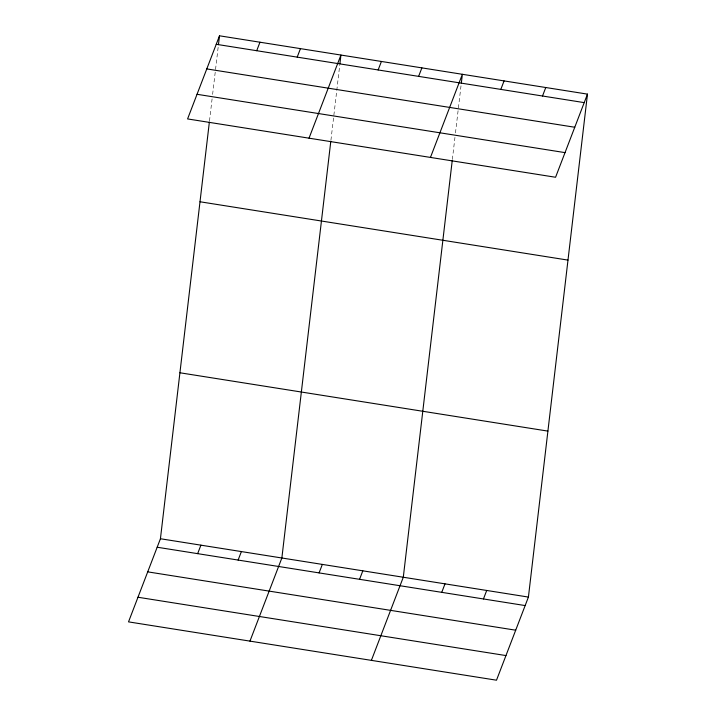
<?xml version="1.0" encoding="UTF-8"?>
<svg xmlns="http://www.w3.org/2000/svg" width="716" height="716" viewBox="0 0 716 716"><rect width="100%" height="100%" fill="white"/><g stroke="black" fill="none" stroke-linecap="round" stroke-linejoin="round"><path stroke-width="0.54" stroke-dasharray="3.58 2.69" d="M209.493 120.995L212.088 98.871M212.607 94.44L218.326 45.761M330.926 140.246L336.645 91.567M336.771 90.458L339.76 65.004M452.36 159.498L454.955 137.365M455.474 132.943L461.193 84.255"/><path stroke-width="1.07" d="M587.478 94.127L555.571 177.255L187.583 118.928L219.499 35.8L587.478 94.127L528.417 597.072L496.501 680.2L128.522 621.873L160.429 538.745L209.358 122.105M218.452 44.652L219.499 35.8M330.792 141.356L281.862 557.997L249.956 641.115M339.894 63.903L340.932 55.051L309.026 138.17M452.226 160.608L403.296 577.239L371.389 660.367M461.328 83.154L462.366 74.303L430.459 157.422M256.713 50.702L259.971 42.217M297.194 57.119L300.452 48.634M378.146 69.953L381.413 61.469M197.652 553.647L200.91 545.162M418.627 76.37L421.885 67.886M238.124 560.064L241.381 551.58M500.815 89.402L504.073 80.908M319.085 572.898L322.343 564.414M542.513 96.007L545.771 87.522M359.557 579.316L362.824 570.822M441.745 592.347L445.003 583.853M483.452 598.952L486.71 590.467M216.241 44.294L584.22 102.621M206.781 68.915L574.769 127.251M197.043 94.297L565.022 152.624M200.006 201.769L567.985 260.105M179.922 372.776L547.901 431.104M160.429 538.745L528.417 597.072M157.171 547.23L525.15 605.566M147.711 571.86L515.699 630.196M137.973 597.242L505.961 655.57"/></g></svg>
